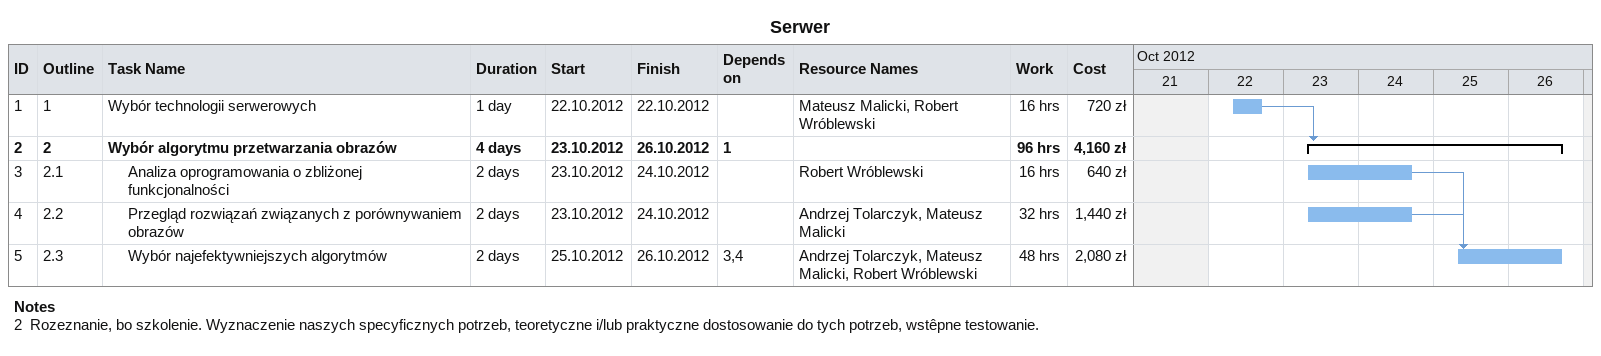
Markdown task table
Serwer

| ID | WBS | Task | Duration | Start | Finish | Predecessors | Resources | Work (h) | Cost (zł) |
|---|---|---|---|---|---|---|---|---|---|
| 1 | 1 | Wybór technologii serwerowych | 1d | 2012-10-22 | 2012-10-22 |  | Mateusz Malicki, Robert Wróblewski | 16 | 720 |
| 2 | 2 | **Wybór algorytmu przetwarzania obrazów** | 4d | 2012-10-23 | 2012-10-26 | 1 |  | 96 | 4160 |
| 3 | 2.1 | Analiza oprogramowania o zbliżonej funkcjonalności | 2d | 2012-10-23 | 2012-10-24 |  | Robert Wróblewski | 16 | 640 |
| 4 | 2.2 | Przegląd rozwiązań związanych z porównywaniem obrazów | 2d | 2012-10-23 | 2012-10-24 |  | Andrzej Tolarczyk, Mateusz Malicki | 32 | 1440 |
| 5 | 2.3 | Wybór najefektywniejszych algorytmów | 2d | 2012-10-25 | 2012-10-26 | 3, 4 | Andrzej Tolarczyk, Mateusz Malicki, Robert Wróblewski | 48 | 2080 |

Notes
- 2: Rozeznanie, bo szkolenie. Wyznaczenie naszych specyficznych potrzeb, teoretyczne i/lub praktyczne dostosowanie do tych potrzeb, wstêpne testowanie.
